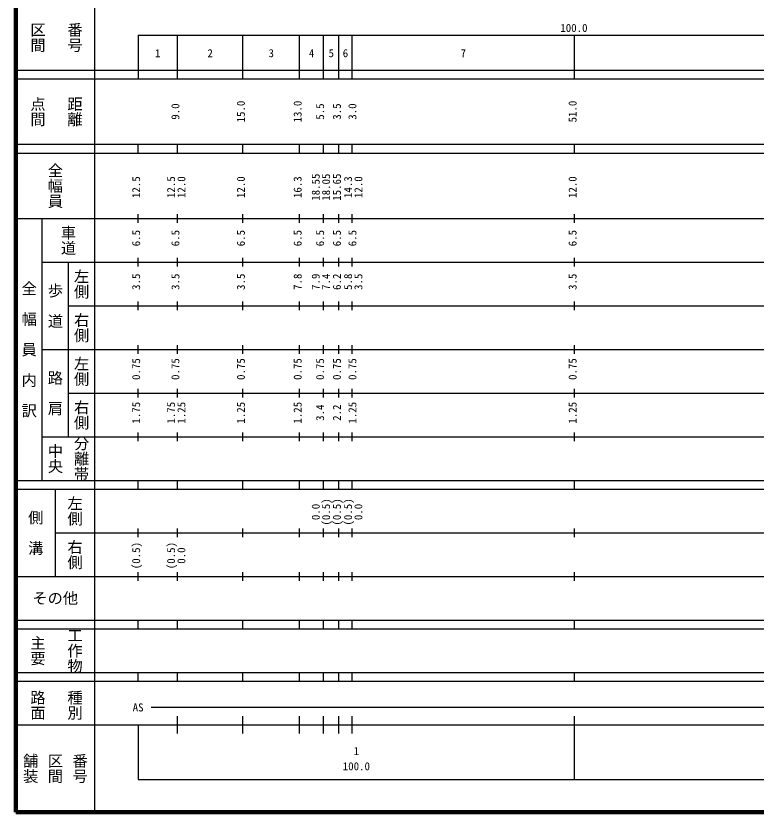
# Model space of a CAD drawing. Units: millimetres on the paper, enlarged 1000 times. Extents: x 40000 to 680000, y 20000 to 380000.
# Drawn here: x 40000 to 209578, y 20000 to 202409 of the extents above; entities that cross this region are included whole.
import ezdxf
from ezdxf.enums import TextEntityAlignment as Align

# ---------------------------------------------------------------- set-up
doc = ezdxf.new("R2010")
doc.units = ezdxf.units.MM
doc.header["$LTSCALE"] = 1000
doc.layers.add('M-TTL', color=2, linetype='Continuous', lineweight=140)
doc.layers.add('M-TTL-BAND', color=7, linetype='Continuous', lineweight=25)
doc.styles.add('@ＭＳ ゴシック', font='')
doc.styles.add('ＭＳ ゴシック', font='')
doc.styles.get('@ＭＳ ゴシック').set_extended_font_data('@MS Gothic')
doc.styles.get('ＭＳ ゴシック').set_extended_font_data('MS Gothic')

msp = doc.modelspace()

# ---------------------------------------------------------------- linework, layer by layer
at = {"layer": 'M-TTL'}
for p, q in [((40000, 380000), (40000, 20000)), ((40000, 20000), (680000, 20000))]:
    msp.add_line(p, q, dxfattribs=at)
at = {"layer": 'M-TTL-BAND'}
for p, q in [((58000, 370000), (58000, 20000)), ((68000, 198000), (579000, 198000)), ((68000, 198000), (68000, 188000)), ((77000, 188000), (77000, 198000)), ((92000, 188000), (92000, 198000)), ((105000, 188000), (105000, 198000)), ((110500, 188000), (110500, 198000)), ((114000, 188000), (114000, 198000)), ((117000, 188000), (117000, 198000)), ((168000, 188000), (168000, 198000)), ((40000, 190000), (579000, 190000)), ((40000, 188000), (579000, 188000)), ((40000, 173000), (579000, 173000)), ((68000, 171000), (68000, 173000)), ((77000, 171000), (77000, 173000)), ((92000, 171000), (92000, 173000)), ((105000, 171000), (105000, 173000)), ((110500, 171000), (110500, 173000)), ((114000, 171000), (114000, 173000)), ((117000, 171000), (117000, 173000)), ((168000, 171000), (168000, 173000)), ((40000, 171000), (579000, 171000)), ((68000, 155000), (68000, 157000)), ((77000, 155000), (77000, 157000)), ((92000, 155000), (92000, 157000)), ((105000, 155000), (105000, 157000)), ((110500, 155000), (110500, 157000)), ((114000, 155000), (114000, 157000)), ((117000, 155000), (117000, 157000)), ((168000, 155000), (168000, 157000)), ((40000, 156000), (579000, 156000)), ((46000, 96000), (46000, 156000)), ((46000, 146000), (579000, 146000)), ((52000, 146000), (52000, 106000)), ((68000, 145000), (68000, 147000)), ((77000, 145000), (77000, 147000)), ((92000, 145000), (92000, 147000)), ((105000, 145000), (105000, 147000)), ((110500, 145000), (110500, 147000)), ((114000, 145000), (114000, 147000)), ((117000, 145000), (117000, 147000)), ((168000, 145000), (168000, 147000)), ((68000, 135000), (68000, 137000)), ((77000, 135000), (77000, 137000)), ((92000, 135000), (92000, 137000)), ((105000, 135000), (105000, 137000)), ((110500, 135000), (110500, 137000)), ((114000, 135000), (114000, 137000)), ((117000, 135000), (117000, 137000)), ((168000, 135000), (168000, 137000)), ((52000, 136000), (579000, 136000)), ((46000, 126000), (579000, 126000)), ((68000, 125000), (68000, 127000)), ((77000, 125000), (77000, 127000)), ((92000, 125000), (92000, 127000)), ((105000, 125000), (105000, 127000)), ((110500, 125000), (110500, 127000)), ((114000, 125000), (114000, 127000)), ((117000, 125000), (117000, 127000)), ((168000, 125000), (168000, 127000)), ((68000, 115000), (68000, 117000)), ((77000, 115000), (77000, 117000)), ((92000, 115000), (92000, 117000)), ((105000, 115000), (105000, 117000)), ((110500, 115000), (110500, 117000)), ((114000, 115000), (114000, 117000)), ((117000, 115000), (117000, 117000)), ((168000, 115000), (168000, 117000)), ((52000, 116000), (579000, 116000)), ((46000, 106000), (579000, 106000)), ((68000, 105000), (68000, 107000)), ((77000, 105000), (77000, 107000)), ((92000, 105000), (92000, 107000)), ((105000, 105000), (105000, 107000)), ((110500, 105000), (110500, 107000)), ((114000, 105000), (114000, 107000)), ((117000, 105000), (117000, 107000)), ((168000, 105000), (168000, 107000)), ((40000, 96000), (579000, 96000)), ((68000, 94000), (68000, 96000)), ((77000, 94000), (77000, 96000)), ((92000, 94000), (92000, 96000)), ((105000, 94000), (105000, 96000)), ((110500, 94000), (110500, 96000)), ((114000, 94000), (114000, 96000)), ((117000, 94000), (117000, 96000)), ((168000, 94000), (168000, 96000)), ((40000, 94000), (579000, 94000)), ((49000, 94000), (49000, 74000)), ((49000, 84000), (579000, 84000)), ((68000, 83000), (68000, 85000)), ((77000, 83000), (77000, 85000)), ((92000, 83000), (92000, 85000)), ((105000, 83000), (105000, 85000)), ((110500, 83000), (110500, 85000)), ((114000, 83000), (114000, 85000)), ((117000, 83000), (117000, 85000)), ((168000, 83000), (168000, 85000)), ((68000, 73000), (68000, 75000)), ((77000, 73000), (77000, 75000)), ((92000, 73000), (92000, 75000)), ((105000, 73000), (105000, 75000)), ((110500, 73000), (110500, 75000)), ((114000, 73000), (114000, 75000)), ((117000, 73000), (117000, 75000)), ((168000, 73000), (168000, 75000)), ((40000, 74000), (579000, 74000)), ((40000, 64000), (579000, 64000)), ((68000, 62000), (68000, 64000)), ((77000, 62000), (77000, 64000)), ((92000, 62000), (92000, 64000)), ((105000, 62000), (105000, 64000)), ((110500, 62000), (110500, 64000)), ((114000, 62000), (114000, 64000)), ((117000, 62000), (117000, 64000)), ((168000, 62000), (168000, 64000)), ((40000, 62000), (579000, 62000)), ((40000, 52000), (579000, 52000)), ((68000, 50000), (68000, 52000)), ((77000, 50000), (77000, 52000)), ((92000, 50000), (92000, 52000)), ((105000, 50000), (105000, 52000)), ((110500, 50000), (110500, 52000)), ((114000, 50000), (114000, 52000)), ((117000, 50000), (117000, 52000)), ((168000, 50000), (168000, 52000)), ((40000, 50000), (579000, 50000)), ((71000, 44000), (414000, 44000)), ((77000, 38000), (77000, 42000)), ((92000, 38000), (92000, 42000)), ((105000, 38000), (105000, 42000)), ((110500, 38000), (110500, 42000)), ((114000, 38000), (114000, 42000)), ((117000, 38000), (117000, 42000)), ((168000, 27500), (168000, 42000)), ((40000, 40000), (579000, 40000)), ((68000, 40000), (68000, 27500)), ((68000, 27500), (579000, 27500))]:
    msp.add_line(p, q, dxfattribs=at)

# ---------------------------------------------------------------- texts
at = {"layer": 'M-TTL-BAND', "style": '@ＭＳ ゴシック'}
for s, p in [('番号', (53500, 197500)), ('区間', (45000, 197500)), ('点間', (45000, 180500)), ('距離', (53500, 180500)), ('全幅員', (49000, 163500)), ('車道', (52000, 151000)), ('左側', (55000, 141000)), ('全\u3000幅\u3000員\u3000内\u3000訳', (43000, 126000)), ('歩\u3000道', (49000, 136000)), ('右側', (55000, 131000)), ('左側', (55000, 121000)), ('路\u3000肩', (49000, 116000)), ('右側', (55000, 111000)), ('分離帯', (55000, 101000)), ('中央', (49000, 101000)), ('左側', (53500, 89000)), ('側\u3000溝', (44500, 84000)), ('右側', (53500, 79000)), ('主要', (45000, 57000)), ('工作物', (53500, 57000)), ('路面', (45000, 44500)), ('種別', (53500, 44500)), ('舗装', (43333, 30000)), ('区間', (49000, 30000)), ('番号', (54667, 30000))]:
    msp.add_text(s, height=2566, rotation=270, dxfattribs=at).set_placement(p, align=Align.MIDDLE_CENTER)
at = {"layer": 'M-TTL-BAND', "style": 'ＭＳ ゴシック'}
for s, p in [('100.0', (167844, 198195)), ('1', (72500, 192405)), ('2', (84500, 192405)), ('3', (98500, 192405)), ('4', (107750, 192405)), ('5', (112250, 192405)), ('6', (115500, 192405)), ('7', (142500, 192405)), ('AS', (68000, 42500)), ('1', (118000, 32523)), ('100.0', (118000, 29033))]:
    msp.add_text(s, height=1833, dxfattribs=at).set_placement(p, align=Align.BOTTOM_CENTER)
for s, p in [('15.0', (93000, 180500)), ('13.0', (106000, 180500)), ('51.0', (169000, 180500)), ('9.0', (78000, 180500)), ('5.5', (111150, 180500)), ('3.5', (115000, 180500)), ('3.0', (118553, 180500)), ('18.55', (110150, 163174)), ('18.05', (112520, 163174)), ('15.65', (115000, 163174)), ('12.5', (69000, 163174)), ('12.5', (77000, 163174)), ('12.0', (79370, 163174)), ('12.0', (93000, 163174)), ('16.3', (106000, 163174)), ('14.3', (117553, 163174)), ('12.0', (119923, 163174)), ('12.0', (169000, 163174)), ('6.5', (69000, 151500)), ('6.5', (78000, 151500)), ('6.5', (93000, 151500)), ('6.5', (106000, 151500)), ('6.5', (111150, 151500)), ('6.5', (115000, 151500)), ('6.5', (118553, 151500)), ('6.5', (169000, 151500)), ('3.5', (69000, 141500)), ('3.5', (78000, 141500)), ('3.5', (93000, 141500)), ('7.8', (106000, 141500)), ('7.9', (110150, 141500)), ('7.4', (112520, 141500)), ('6.2', (115000, 141500)), ('5.8', (117553, 141500)), ('3.5', (119923, 141500)), ('3.5', (169000, 141500)), ('0.75', (69000, 121500)), ('0.75', (78000, 121500)), ('0.75', (93000, 121500)), ('0.75', (106000, 121500)), ('0.75', (111150, 121500)), ('0.75', (115000, 121500)), ('0.75', (118553, 121500)), ('0.75', (169000, 121500)), ('1.75', (69000, 111500)), ('1.75', (77000, 111500)), ('1.25', (79370, 111500)), ('1.25', (93000, 111500)), ('1.25', (106000, 111500)), ('3.4', (111150, 111500)), ('2.2', (115000, 111500)), ('1.25', (118553, 111500)), ('1.25', (169000, 111500)), ('(0.5)', (112520, 88764)), ('(0.5)', (115000, 88764)), ('(0.5)', (117553, 88764)), ('0.0', (110150, 88764)), ('0.0', (119923, 88764)), ('(0.5)', (69000, 78764)), ('(0.5)', (77000, 78764)), ('0.0', (79370, 78764))]:
    msp.add_text(s, height=1833, rotation=90, dxfattribs=at).set_placement(p, align=Align.BOTTOM_CENTER)
msp.add_text('その他', height=2566, dxfattribs=at).set_placement((49000, 69000), align=Align.MIDDLE_CENTER)

doc.saveas('drawing.dxf')
